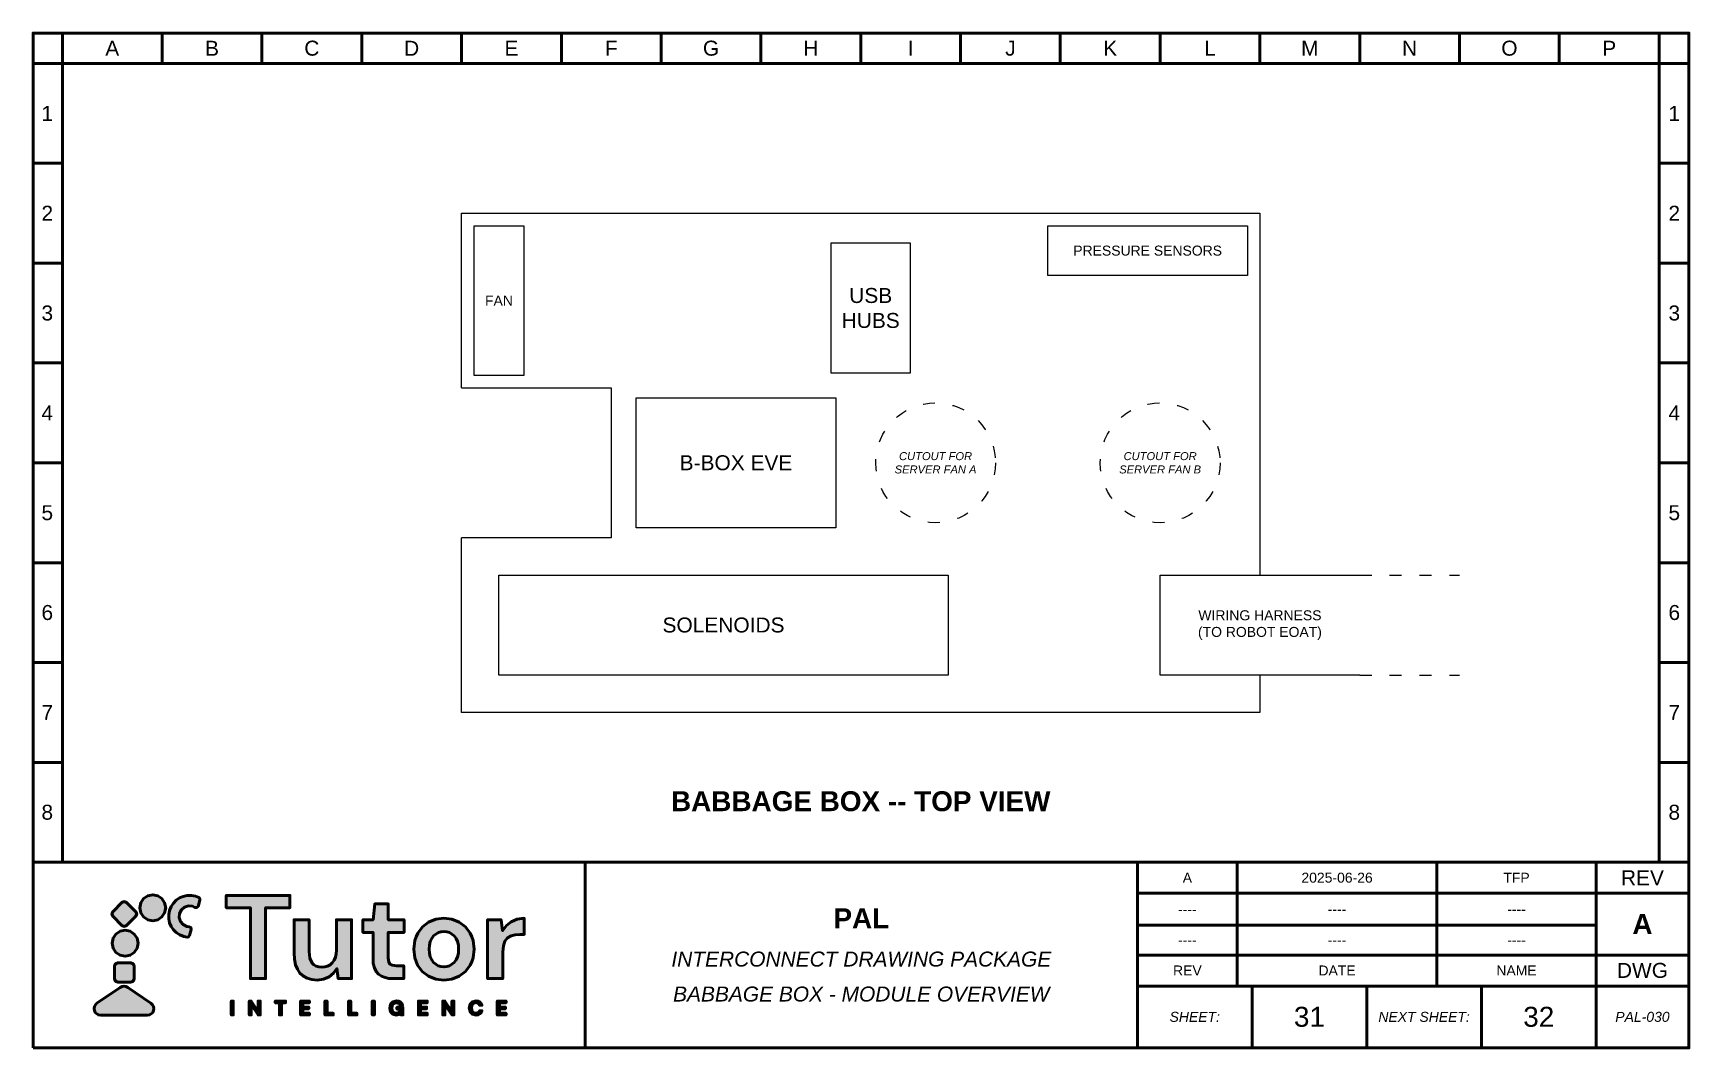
# Paper-space layout 'PAL-031' of a CAD drawing. Header units: inches. Extents: x 0 to 16.6, y 0 to 10.2.
# The model-space entities are those that its viewports show. They can reach past a viewport. Long polylines and large blocks are cut down to what shows.
import ezdxf

# ---------------------------------------------------------------- set-up
doc = ezdxf.new("R2010")
doc.units = ezdxf.units.IN
doc.header["$MEASUREMENT"] = 0
doc.linetypes.add('ACAD_ISO03W100', pattern=[30, 12, -18])
doc.layers.add('Layer 1', color=7, linetype='Continuous')
doc.styles.get("Standard").update_dxf_attribs({"font": 'arial.ttf'})

msp = doc.modelspace()

# ---------------------------------------------------------------- linework, layer by layer
for p, q in [((14.145, 24.371), (15.645, 24.371)), ((15.645, 24.371), (15.645, 22.871)), ((15.645, 22.871), (14.145, 22.871))]:
    msp.add_line(p, q)
at = {"linetype": 'ACAD_ISO03W100', "ltscale": 0.01}
for p, q in [((23.145, 22.496), (24.145, 22.496)), ((23.145, 21.496), (24.145, 21.496))]:
    msp.add_line(p, q, dxfattribs=at)
at = {"linetype": 'ACAD_ISO03W100', "ltscale": 0.02}
msp.add_lwpolyline([(10.145, 27.621), (26.145, 27.621), (26.145, 19.621), (10.145, 19.621)], close=True, dxfattribs=at)
for points in [[(14.145, 24.371), (14.145, 26.121), (22.145, 26.121), (22.145, 22.496)], [(22.145, 21.496), (22.145, 21.121), (14.145, 21.121), (14.145, 22.871)], [(23.145, 21.496), (21.145, 21.496), (21.145, 22.496), (23.145, 22.496)]]:
    msp.add_lwpolyline(points)
for points in [[(14.27, 25.996), (14.77, 25.996), (14.77, 24.496), (14.27, 24.496)], [(20.02, 25.996), (22.02, 25.996), (22.02, 25.496), (20.02, 25.496)], [(17.845, 24.521), (18.645, 24.521), (18.645, 25.821), (17.845, 25.821)], [(15.895, 24.271), (17.895, 24.271), (17.895, 22.971), (15.895, 22.971)], [(14.52, 22.496), (19.02, 22.496), (19.02, 21.496), (14.52, 21.496)]]:
    msp.add_lwpolyline(points, close=True)
at = {"linetype": 'ACAD_ISO03W100', "ltscale": 0.01}
for centre in [(18.895, 23.621), (21.145, 23.621)]:
    msp.add_circle(centre, 0.6, dxfattribs=at)

# ---------------------------------------------------------------- texts
at = {"color": 3, "attachment_point": 5}
for s, width, insert, char_height in [('{\\C256;PRESSURE SENSORS}', 2.89848, (21.02, 25.746), 0.1), ('{\\C256;FAN}', 2.89848, (14.52, 25.246), 0.1), ('{\\C256;USB HUBS}', 0.67853, (18.245, 25.171), 0.15), ('{\\fArial|b0|i1|c0|p34;\\C256;CUTOUT FOR SERVER FAN A}', 1.04965, (18.895, 23.621), 0.08), ('{\\fArial|b0|i1|c0|p34;\\C256;CUTOUT FOR SERVER FAN B}', 1.04965, (21.145, 23.621), 0.08), ('{\\C256;B-BOX EVE}', 2.08332, (16.895, 23.621), 0.15), ('{\\C256;SOLENOIDS}', 2.08332, (16.77, 21.996), 0.15), ('{\\C256;WIRING HARNESS (TO ROBOT EOAT)}', 1.39573, (22.145, 21.996), 0.1), ('{\\fArial|b1|i0|c0|p34;\\C256;BABBAGE BOX -- TOP VIEW}', 3.93339, (18.145, 20.231), 0.2)]:
    msp.add_mtext_dynamic_manual_height_columns(s, width=width, gutter_width=1, heights=[0], dxfattribs=dict(at, insert=insert, char_height=char_height))

psp = doc.layouts.new('PAL-031')

# ---------------------------------------------------------------- hatches: boundary and pattern name
at = {"lineweight": 50, "true_color": 0x347eec}
h = psp.add_hatch(color=150, dxfattribs=at)
h.dxf.hatch_style = 1
h.paths.add_polyline_path([(1.153, 0.337), (1.175, 0.34), (1.194, 0.35), (1.208, 0.365), (1.216, 0.383), (1.219, 0.403), (1.216, 0.423), (1.207, 0.441), (1.19, 0.457), (0.958, 0.616), (0.94, 0.625), (0.92, 0.628), (0.901, 0.625), (0.883, 0.616), (0.65, 0.457), (0.634, 0.441), (0.624, 0.423), (0.621, 0.403), (0.625, 0.383), (0.633, 0.365), (0.647, 0.35), (0.665, 0.34), (0.688, 0.337)])
h.paths.add_polyline_path([(0.859, 0.863), (0.836, 0.853), (0.826, 0.83), (0.826, 0.701), (0.836, 0.678), (0.859, 0.668), (0.988, 0.668), (1.012, 0.678), (1.021, 0.701), (1.021, 0.83), (1.012, 0.853), (0.988, 0.863)])
h.paths.add_polyline_path([(0.932, 0.928), (0.983, 0.938), (1.024, 0.966), (1.052, 1.008), (1.062, 1.058), (1.052, 1.109), (1.024, 1.15), (0.983, 1.178), (0.932, 1.188), (0.882, 1.178), (0.84, 1.15), (0.812, 1.109), (0.802, 1.058), (0.812, 1.008), (0.84, 0.966), (0.882, 0.938)])
h.paths.add_polyline_path([(1.038, 1.328), (1.048, 1.351), (1.038, 1.374), (0.947, 1.465), (0.924, 1.475), (0.9, 1.465), (0.809, 1.374), (0.8, 1.351), (0.809, 1.328), (0.9, 1.236), (0.924, 1.227), (0.947, 1.236)])
h.paths.add_polyline_path([(1.117, 1.321), (1.158, 1.293), (1.209, 1.283), (1.259, 1.293), (1.301, 1.321), (1.328, 1.362), (1.339, 1.413), (1.328, 1.463), (1.301, 1.505), (1.259, 1.533), (1.209, 1.543), (1.158, 1.533), (1.117, 1.505), (1.089, 1.463), (1.079, 1.413), (1.089, 1.362)])
h.paths.add_polyline_path([(1.37, 1.303), (1.378, 1.263), (1.394, 1.226), (1.417, 1.193), (1.445, 1.164), (1.48, 1.141), (1.519, 1.125), (1.552, 1.118), (1.568, 1.122), (1.577, 1.135), (1.595, 1.197), (1.591, 1.214), (1.575, 1.222), (1.549, 1.226), (1.512, 1.245), (1.486, 1.276), (1.474, 1.315), (1.478, 1.356), (1.497, 1.393), (1.528, 1.419), (1.567, 1.431), (1.608, 1.428), (1.632, 1.417), (1.65, 1.415), (1.663, 1.427), (1.681, 1.489), (1.68, 1.505), (1.669, 1.516), (1.638, 1.528), (1.596, 1.536), (1.555, 1.536), (1.515, 1.527), (1.478, 1.511), (1.444, 1.489), (1.416, 1.46), (1.393, 1.425), (1.377, 1.386), (1.369, 1.344)])
at = {"lineweight": 50, "true_color": 0x000000}
h = psp.add_hatch(color=18, dxfattribs=at)
h.dxf.hatch_style = 1
h.paths.add_polyline_path([(2.34, 1.414), (2.584, 1.414), (2.584, 1.536), (1.946, 1.536), (1.946, 1.414), (2.188, 1.414), (2.188, 0.704), (2.34, 0.704)])
h.paths.add_polyline_path([(2.625, 0.961), (2.628, 0.898), (2.639, 0.843), (2.658, 0.797), (2.684, 0.758), (2.718, 0.728), (2.757, 0.707), (2.803, 0.694), (2.855, 0.689), (2.92, 0.697), (2.975, 0.72), (3.021, 0.757), (3.055, 0.804), (3.067, 0.704), (3.201, 0.704), (3.201, 1.293), (3.049, 1.293), (3.049, 0.989), (3.047, 0.951), (3.039, 0.917), (3.026, 0.888), (3.008, 0.863), (2.986, 0.843), (2.961, 0.829), (2.934, 0.821), (2.904, 0.818), (2.873, 0.82), (2.846, 0.828), (2.824, 0.841), (2.807, 0.858), (2.783, 0.908), (2.776, 0.975), (2.776, 1.293), (2.625, 1.293)])
h.paths.add_polyline_path([(3.416, 0.909), (3.419, 0.856), (3.43, 0.812), (3.447, 0.776), (3.472, 0.749), (3.502, 0.729), (3.537, 0.715), (3.576, 0.706), (3.62, 0.704), (3.724, 0.704), (3.724, 0.833), (3.65, 0.833), (3.611, 0.837), (3.586, 0.849), (3.573, 0.872), (3.568, 0.908), (3.568, 1.166), (3.727, 1.166), (3.727, 1.293), (3.568, 1.293), (3.568, 1.452), (3.434, 1.452), (3.416, 1.293), (3.315, 1.293), (3.315, 1.166), (3.416, 1.166)])
h.paths.add_polyline_path([(3.834, 0.912), (3.863, 0.837), (3.91, 0.775), (3.971, 0.729), (4.045, 0.699), (4.126, 0.689), (4.207, 0.699), (4.279, 0.729), (4.341, 0.775), (4.388, 0.837), (4.405, 0.873), (4.418, 0.912), (4.428, 0.999), (4.418, 1.084), (4.405, 1.123), (4.388, 1.159), (4.341, 1.222), (4.279, 1.268), (4.207, 1.298), (4.127, 1.308), (4.046, 1.298), (3.973, 1.268), (3.912, 1.222), (3.864, 1.159), (3.847, 1.123), (3.834, 1.084), (3.824, 0.999)])
h.paths.add_polyline_path([(3.98, 0.999), (3.982, 1.04), (3.99, 1.076), (4.004, 1.106), (4.023, 1.131), (4.046, 1.15), (4.071, 1.164), (4.098, 1.173), (4.127, 1.176), (4.155, 1.173), (4.182, 1.164), (4.229, 1.131), (4.249, 1.106), (4.262, 1.076), (4.271, 1.04), (4.273, 0.999), (4.271, 0.957), (4.262, 0.921), (4.249, 0.891), (4.229, 0.865), (4.182, 0.832), (4.155, 0.824), (4.126, 0.821), (4.097, 0.824), (4.07, 0.832), (4.023, 0.865), (4.004, 0.891), (3.99, 0.921), (3.982, 0.957)], flags=16)
h.paths.add_polyline_path([(4.564, 0.704), (4.716, 0.704), (4.716, 0.972), (4.722, 1.033), (4.738, 1.078), (4.764, 1.111), (4.8, 1.132), (4.841, 1.143), (4.889, 1.147), (4.932, 1.147), (4.932, 1.308), (4.861, 1.299), (4.801, 1.273), (4.752, 1.234), (4.714, 1.183), (4.7, 1.293), (4.564, 1.293)])
h.paths.add_polyline_path([(1.995, 0.34), (2.016, 0.34), (2.016, 0.479), (1.995, 0.479)])
h.paths.add_polyline_path([(2.196, 0.445), (2.265, 0.34), (2.286, 0.34), (2.286, 0.479), (2.265, 0.479), (2.265, 0.375), (2.196, 0.479), (2.175, 0.479), (2.175, 0.34), (2.196, 0.34)])
h.paths.add_polyline_path([(2.478, 0.34), (2.499, 0.34), (2.499, 0.462), (2.54, 0.462), (2.54, 0.479), (2.437, 0.479), (2.437, 0.462), (2.478, 0.462)])
h.paths.add_polyline_path([(2.69, 0.34), (2.778, 0.34), (2.778, 0.357), (2.711, 0.357), (2.711, 0.402), (2.772, 0.402), (2.772, 0.419), (2.711, 0.419), (2.711, 0.462), (2.778, 0.462), (2.778, 0.479), (2.69, 0.479)])
h.paths.add_polyline_path([(2.934, 0.34), (3.018, 0.34), (3.018, 0.357), (2.955, 0.357), (2.955, 0.479), (2.934, 0.479)])
h.paths.add_polyline_path([(3.171, 0.34), (3.255, 0.34), (3.255, 0.357), (3.192, 0.357), (3.192, 0.479), (3.171, 0.479)])
h.paths.add_polyline_path([(3.409, 0.34), (3.43, 0.34), (3.43, 0.479), (3.409, 0.479)])
h = psp.add_hatch(color=18, dxfattribs=at)
h.dxf.hatch_style = 1
h.paths.add_polyline_path([(3.606, 0.409), (3.609, 0.431), (3.618, 0.448), (3.633, 0.458), (3.652, 0.462), (3.676, 0.456), (3.689, 0.438), (3.713, 0.438), (3.705, 0.456), (3.692, 0.47), (3.674, 0.479), (3.652, 0.481), (3.616, 0.472), (3.592, 0.447), (3.584, 0.409), (3.592, 0.372), (3.615, 0.347), (3.649, 0.338), (3.676, 0.344), (3.694, 0.361), (3.696, 0.34), (3.715, 0.34), (3.715, 0.416), (3.656, 0.416), (3.656, 0.399), (3.694, 0.399), (3.681, 0.368), (3.669, 0.36), (3.65, 0.357), (3.632, 0.36), (3.618, 0.37), (3.609, 0.387)])
h = psp.add_hatch(color=18, dxfattribs=at)
h.dxf.hatch_style = 1
h.paths.add_polyline_path([(3.892, 0.402), (3.953, 0.402), (3.953, 0.419), (3.892, 0.419), (3.892, 0.462), (3.959, 0.462), (3.959, 0.479), (3.871, 0.479), (3.871, 0.34), (3.959, 0.34), (3.959, 0.357), (3.892, 0.357)])
h.paths.add_polyline_path([(4.115, 0.34), (4.136, 0.34), (4.136, 0.445), (4.206, 0.34), (4.227, 0.34), (4.227, 0.479), (4.206, 0.479), (4.206, 0.375), (4.136, 0.479), (4.115, 0.479)])
h.paths.add_polyline_path([(4.402, 0.41), (4.405, 0.432), (4.415, 0.448), (4.429, 0.459), (4.447, 0.463), (4.472, 0.455), (4.484, 0.436), (4.507, 0.436), (4.5, 0.455), (4.487, 0.47), (4.47, 0.478), (4.448, 0.481), (4.412, 0.472), (4.389, 0.447), (4.381, 0.41), (4.389, 0.372), (4.412, 0.347), (4.448, 0.338), (4.47, 0.341), (4.487, 0.35), (4.5, 0.364), (4.507, 0.382), (4.484, 0.382), (4.472, 0.364), (4.447, 0.357), (4.429, 0.36), (4.415, 0.371), (4.405, 0.388)])
h.paths.add_polyline_path([(4.661, 0.34), (4.749, 0.34), (4.749, 0.357), (4.682, 0.357), (4.682, 0.402), (4.743, 0.402), (4.743, 0.419), (4.682, 0.419), (4.682, 0.462), (4.749, 0.462), (4.749, 0.479), (4.661, 0.479)])

# ---------------------------------------------------------------- linework, layer by layer
at = {"lineweight": 50}
for p, q in [((0.303, 9.869), (0.303, 10.173)), ((1.303, 10.173), (1.303, 9.869)), ((2.303, 10.173), (2.303, 9.869)), ((3.303, 10.173), (3.303, 9.869)), ((4.303, 10.173), (4.303, 9.869)), ((5.303, 10.173), (5.303, 9.869)), ((6.303, 10.173), (6.303, 9.869)), ((7.303, 10.173), (7.303, 9.869)), ((8.303, 10.173), (8.303, 9.869)), ((9.303, 10.173), (9.303, 9.869)), ((10.303, 10.173), (10.303, 9.869)), ((11.303, 10.173), (11.303, 9.869)), ((12.303, 10.173), (12.303, 9.869)), ((13.303, 10.173), (13.303, 9.869)), ((14.303, 10.173), (14.303, 9.869)), ((15.303, 10.173), (15.303, 9.869)), ((16.303, 9.869), (16.303, 10.173)), ((0.303, 9.869), (0.01, 9.869)), ((16.303, 9.869), (16.303, 1.869)), ((16.303, 9.869), (16.601, 9.869)), ((0.303, 8.869), (0.01, 8.869)), ((16.601, 8.869), (16.303, 8.869)), ((0.303, 7.869), (0.01, 7.869)), ((16.601, 7.869), (16.303, 7.869)), ((0.303, 6.869), (0.01, 6.869)), ((16.601, 6.869), (16.303, 6.869)), ((0.303, 5.869), (0.01, 5.869)), ((16.601, 5.869), (16.303, 5.869)), ((0.303, 4.869), (0.01, 4.869)), ((16.601, 4.869), (16.303, 4.869)), ((0.303, 3.869), (0.01, 3.869)), ((16.601, 3.869), (16.303, 3.869)), ((0.303, 2.869), (0.01, 2.869)), ((16.601, 2.869), (16.303, 2.869)), ((16.601, 1.869), (0.01, 1.869)), ((5.543, 0.01), (5.543, 1.869)), ((11.076, 0.01), (11.076, 1.869)), ((12.076, 0.629), (12.076, 1.869)), ((14.076, 0.629), (14.076, 1.869)), ((15.672, 1.869), (15.672, 0.01)), ((15.672, 1.869), (16.601, 1.869)), ((11.076, 1.559), (15.672, 1.559)), ((15.672, 1.559), (16.601, 1.559)), ((11.076, 1.239), (15.672, 1.239)), ((11.076, 0.94), (15.672, 0.94)), ((16.601, 0.94), (15.672, 0.94)), ((11.076, 0.629), (15.672, 0.629)), ((12.225, 0.01), (12.225, 0.629)), ((13.374, 0.01), (13.374, 0.629)), ((14.523, 0.01), (14.523, 0.629)), ((15.672, 0.629), (16.601, 0.629))]:
    psp.add_line(p, q, dxfattribs=at)
psp.add_lwpolyline([(0.01, 0.01), (16.601, 0.01), (16.601, 10.173), (0.01, 10.173)], close=True, dxfattribs=at)
psp.add_lwpolyline([(16.303, 1.869), (16.303, 9.869), (0.303, 9.869), (0.303, 1.869)], dxfattribs=at)
at = {"layer": 'Layer 1', "color": 150, "lineweight": 50, "true_color": 0x347eec}
for points in [[(1.339, 1.413), (1.328, 1.463), (1.301, 1.505), (1.259, 1.533), (1.209, 1.543), (1.158, 1.533), (1.117, 1.505), (1.089, 1.463), (1.079, 1.413), (1.089, 1.362), (1.117, 1.321), (1.158, 1.293), (1.209, 1.283), (1.259, 1.293), (1.301, 1.321), (1.328, 1.362), (1.339, 1.413), (1.339, 1.413)], [(1.577, 1.135), (1.568, 1.122), (1.552, 1.118), (1.519, 1.125), (1.48, 1.141), (1.445, 1.164), (1.417, 1.193), (1.394, 1.226), (1.378, 1.263), (1.37, 1.303), (1.369, 1.344), (1.377, 1.386), (1.393, 1.425), (1.416, 1.46), (1.444, 1.489), (1.478, 1.511), (1.515, 1.527), (1.555, 1.536), (1.596, 1.536), (1.638, 1.528), (1.669, 1.516), (1.68, 1.505), (1.681, 1.489), (1.663, 1.427), (1.65, 1.415), (1.632, 1.417), (1.608, 1.428), (1.567, 1.431), (1.528, 1.419), (1.497, 1.393), (1.478, 1.356), (1.474, 1.315), (1.486, 1.276), (1.512, 1.245), (1.549, 1.226), (1.575, 1.222), (1.591, 1.214), (1.595, 1.197), (1.577, 1.135), (1.577, 1.135)], [(0.9, 1.236), (0.924, 1.227), (0.947, 1.236), (1.038, 1.328), (1.048, 1.351), (1.038, 1.374), (0.947, 1.465), (0.924, 1.475), (0.9, 1.465), (0.809, 1.374), (0.8, 1.351), (0.809, 1.328), (0.9, 1.236), (0.9, 1.236)], [(1.062, 1.058), (1.052, 1.109), (1.024, 1.15), (0.983, 1.178), (0.932, 1.188), (0.882, 1.178), (0.84, 1.15), (0.812, 1.109), (0.802, 1.058), (0.812, 1.008), (0.84, 0.966), (0.882, 0.938), (0.932, 0.928), (0.983, 0.938), (1.024, 0.966), (1.052, 1.008), (1.062, 1.058), (1.062, 1.058)], [(0.826, 0.701), (0.836, 0.678), (0.859, 0.668), (0.988, 0.668), (1.012, 0.678), (1.021, 0.701), (1.021, 0.83), (1.012, 0.853), (0.988, 0.863), (0.859, 0.863), (0.836, 0.853), (0.826, 0.83), (0.826, 0.701), (0.826, 0.701)], [(0.883, 0.616), (0.901, 0.625), (0.92, 0.628), (0.94, 0.625), (0.958, 0.616), (1.19, 0.457), (1.207, 0.441), (1.216, 0.423), (1.219, 0.403), (1.216, 0.383), (1.208, 0.365), (1.194, 0.35), (1.175, 0.34), (1.153, 0.337), (0.688, 0.337), (0.665, 0.34), (0.647, 0.35), (0.633, 0.365), (0.625, 0.383), (0.621, 0.403), (0.624, 0.423), (0.634, 0.441), (0.65, 0.457), (0.883, 0.616), (0.883, 0.616)]]:
    psp.add_lwpolyline(points, close=True, dxfattribs=at)
at = {"layer": 'Layer 1', "color": 7, "lineweight": 50}
for points in [[(2.188, 0.704), (2.188, 1.414), (1.946, 1.414), (1.946, 1.536), (2.584, 1.536), (2.584, 1.414), (2.34, 1.414), (2.34, 0.704), (2.188, 0.704), (2.188, 0.704)], [(3.62, 0.704), (3.576, 0.706), (3.537, 0.715), (3.502, 0.729), (3.472, 0.749), (3.447, 0.776), (3.43, 0.812), (3.419, 0.856), (3.416, 0.909), (3.416, 1.166), (3.315, 1.166), (3.315, 1.293), (3.416, 1.293), (3.434, 1.452), (3.568, 1.452), (3.568, 1.293), (3.727, 1.293), (3.727, 1.166), (3.568, 1.166), (3.568, 0.908), (3.573, 0.872), (3.586, 0.849), (3.611, 0.837), (3.65, 0.833), (3.724, 0.833), (3.724, 0.704), (3.62, 0.704), (3.62, 0.704)], [(2.855, 0.689), (2.803, 0.694), (2.757, 0.707), (2.718, 0.728), (2.684, 0.758), (2.658, 0.797), (2.639, 0.843), (2.628, 0.898), (2.625, 0.961), (2.625, 1.293), (2.776, 1.293), (2.776, 0.975), (2.783, 0.908), (2.807, 0.858), (2.824, 0.841), (2.846, 0.828), (2.873, 0.82), (2.904, 0.818), (2.934, 0.821), (2.961, 0.829), (2.986, 0.843), (3.008, 0.863), (3.026, 0.888), (3.039, 0.917), (3.047, 0.951), (3.049, 0.989), (3.049, 1.293), (3.201, 1.293), (3.201, 0.704), (3.067, 0.704), (3.055, 0.804), (3.021, 0.757), (2.975, 0.72), (2.92, 0.697), (2.855, 0.689), (2.855, 0.689)], [(4.126, 0.689), (4.045, 0.699), (3.971, 0.729), (3.91, 0.775), (3.863, 0.837), (3.834, 0.912), (3.824, 0.999), (3.834, 1.084), (3.847, 1.123), (3.864, 1.159), (3.912, 1.222), (3.973, 1.268), (4.046, 1.298), (4.127, 1.308), (4.207, 1.298), (4.279, 1.268), (4.341, 1.222), (4.388, 1.159), (4.405, 1.123), (4.418, 1.084), (4.428, 0.999), (4.418, 0.912), (4.405, 0.873), (4.388, 0.837), (4.341, 0.775), (4.279, 0.729), (4.207, 0.699), (4.126, 0.689), (4.126, 0.689)], [(4.126, 0.821), (4.155, 0.824), (4.182, 0.832), (4.229, 0.865), (4.249, 0.891), (4.262, 0.921), (4.271, 0.957), (4.273, 0.999), (4.271, 1.04), (4.262, 1.076), (4.249, 1.106), (4.229, 1.131), (4.182, 1.164), (4.155, 1.173), (4.127, 1.176), (4.098, 1.173), (4.071, 1.164), (4.046, 1.15), (4.023, 1.131), (4.004, 1.106), (3.99, 1.076), (3.982, 1.04), (3.98, 0.999), (3.982, 0.957), (3.99, 0.921), (4.004, 0.891), (4.023, 0.865), (4.07, 0.832), (4.097, 0.824), (4.126, 0.821), (4.126, 0.821)], [(4.564, 0.704), (4.564, 1.293), (4.7, 1.293), (4.714, 1.183), (4.752, 1.234), (4.801, 1.273), (4.861, 1.299), (4.932, 1.308), (4.932, 1.147), (4.889, 1.147), (4.841, 1.143), (4.8, 1.132), (4.764, 1.111), (4.738, 1.078), (4.722, 1.033), (4.716, 0.972), (4.716, 0.704), (4.564, 0.704), (4.564, 0.704)], [(1.995, 0.34), (1.995, 0.479), (2.016, 0.479), (2.016, 0.34), (1.995, 0.34), (1.995, 0.34)], [(2.175, 0.34), (2.175, 0.479), (2.196, 0.479), (2.265, 0.375), (2.265, 0.479), (2.286, 0.479), (2.286, 0.34), (2.265, 0.34), (2.196, 0.445), (2.196, 0.34), (2.175, 0.34), (2.175, 0.34)], [(2.478, 0.34), (2.478, 0.462), (2.437, 0.462), (2.437, 0.479), (2.54, 0.479), (2.54, 0.462), (2.499, 0.462), (2.499, 0.34), (2.478, 0.34), (2.478, 0.34)], [(2.69, 0.34), (2.69, 0.479), (2.778, 0.479), (2.778, 0.462), (2.711, 0.462), (2.711, 0.419), (2.772, 0.419), (2.772, 0.402), (2.711, 0.402), (2.711, 0.357), (2.778, 0.357), (2.778, 0.34), (2.69, 0.34), (2.69, 0.34)], [(2.934, 0.34), (2.934, 0.479), (2.955, 0.479), (2.955, 0.357), (3.018, 0.357), (3.018, 0.34), (2.934, 0.34), (2.934, 0.34)], [(3.171, 0.34), (3.171, 0.479), (3.192, 0.479), (3.192, 0.357), (3.255, 0.357), (3.255, 0.34), (3.171, 0.34), (3.171, 0.34)], [(3.409, 0.34), (3.409, 0.479), (3.43, 0.479), (3.43, 0.34), (3.409, 0.34), (3.409, 0.34)], [(3.649, 0.338), (3.615, 0.347), (3.592, 0.372), (3.584, 0.409), (3.592, 0.447), (3.616, 0.472), (3.652, 0.481), (3.674, 0.479), (3.692, 0.47), (3.705, 0.456), (3.713, 0.438), (3.689, 0.438), (3.676, 0.456), (3.652, 0.462), (3.633, 0.458), (3.618, 0.448), (3.609, 0.431), (3.606, 0.409), (3.609, 0.387), (3.618, 0.37), (3.632, 0.36), (3.65, 0.357), (3.669, 0.36), (3.681, 0.368), (3.694, 0.399), (3.656, 0.399), (3.656, 0.416), (3.715, 0.416), (3.715, 0.34), (3.696, 0.34), (3.694, 0.361), (3.676, 0.344), (3.649, 0.338), (3.649, 0.338)], [(3.871, 0.34), (3.871, 0.479), (3.959, 0.479), (3.959, 0.462), (3.892, 0.462), (3.892, 0.419), (3.953, 0.419), (3.953, 0.402), (3.892, 0.402), (3.892, 0.357), (3.959, 0.357), (3.959, 0.34), (3.871, 0.34), (3.871, 0.34)], [(4.115, 0.34), (4.115, 0.479), (4.136, 0.479), (4.206, 0.375), (4.206, 0.479), (4.227, 0.479), (4.227, 0.34), (4.206, 0.34), (4.136, 0.445), (4.136, 0.34), (4.115, 0.34), (4.115, 0.34)], [(4.448, 0.338), (4.412, 0.347), (4.389, 0.372), (4.381, 0.41), (4.389, 0.447), (4.412, 0.472), (4.448, 0.481), (4.47, 0.478), (4.487, 0.47), (4.5, 0.455), (4.507, 0.436), (4.484, 0.436), (4.472, 0.455), (4.447, 0.463), (4.429, 0.459), (4.415, 0.448), (4.405, 0.432), (4.402, 0.41), (4.405, 0.388), (4.415, 0.371), (4.429, 0.36), (4.447, 0.357), (4.472, 0.364), (4.484, 0.382), (4.507, 0.382), (4.5, 0.364), (4.487, 0.35), (4.47, 0.341), (4.448, 0.338), (4.448, 0.338)], [(4.661, 0.34), (4.661, 0.479), (4.749, 0.479), (4.749, 0.462), (4.682, 0.462), (4.682, 0.419), (4.743, 0.419), (4.743, 0.402), (4.682, 0.402), (4.682, 0.357), (4.749, 0.357), (4.749, 0.34), (4.661, 0.34), (4.661, 0.34)]]:
    psp.add_lwpolyline(points, close=True, dxfattribs=at)

# ---------------------------------------------------------------- texts
at = {"lineweight": 50}
for s, width, heights, insert, char_height, attachment_point in [('\\pxqc;A', 1, [0], (0.303, 10.021), 0.15, 4), ('\\pxqc;B', 1, [0], (1.303, 10.021), 0.15, 4), ('\\pxqc;C', 1, [0], (2.303, 10.021), 0.15, 4), ('\\pxqc;D', 1, [0], (3.303, 10.021), 0.15, 4), ('\\pxqc;E', 1, [0], (4.303, 10.021), 0.15, 4), ('\\pxqc;F', 1, [0], (5.303, 10.021), 0.15, 4), ('\\pxqc;G', 1, [0], (6.303, 10.021), 0.15, 4), ('\\pxqc;H', 1, [0], (7.303, 10.021), 0.15, 4), ('\\pxqc;I', 1, [0], (8.303, 10.021), 0.15, 4), ('\\pxqc;J', 1, [0], (9.303, 10.021), 0.15, 4), ('\\pxqc;K', 1, [0], (10.303, 10.021), 0.15, 4), ('\\pxqc;L', 1, [0], (11.303, 10.021), 0.15, 4), ('\\pxqc;M', 1, [0], (12.303, 10.021), 0.15, 4), ('\\pxqc;N', 1, [0], (13.303, 10.021), 0.15, 4), ('\\pxqc;O', 1, [0], (14.303, 10.021), 0.15, 4), ('\\pxqc;P', 1, [0], (15.303, 10.021), 0.15, 4), ('1', 0.28267, [0.985], (0.152, 9.369), 0.15, 5), ('1', 0.28267, [0.985], (16.455, 9.369), 0.15, 5), ('2', 0.28267, [0.985], (0.152, 8.369), 0.15, 5), ('2', 0.28267, [0.985], (16.455, 8.369), 0.15, 5), ('3', 0.28267, [0.985], (0.152, 7.369), 0.15, 5), ('3', 0.28267, [0.985], (16.455, 7.369), 0.15, 5), ('4', 0.28267, [0.985], (0.152, 6.369), 0.15, 5), ('4', 0.28267, [0.985], (16.455, 6.369), 0.15, 5), ('5', 0.28267, [0.985], (0.152, 5.369), 0.15, 5), ('5', 0.28267, [0.985], (16.455, 5.369), 0.15, 5), ('6', 0.28267, [0.985], (0.152, 4.369), 0.15, 5), ('6', 0.28267, [0.985], (16.455, 4.369), 0.15, 5), ('7', 0.28267, [0.985], (0.152, 3.369), 0.15, 5), ('7', 0.28267, [0.985], (16.455, 3.369), 0.15, 5), ('8', 0.28267, [0.985], (0.152, 2.369), 0.15, 5), ('8', 0.28267, [0.985], (16.455, 2.369), 0.15, 5), ('A', 1, [0], (11.576, 1.714), 0.1, 5), ('2025-06-26', 1, [0], (13.076, 1.714), 0.1, 5), ('TFP', 1, [0], (14.874, 1.714), 0.1, 5), ('REV', 0.54893, [0], (16.136, 1.714), 0.15, 5), ('----', 1, [0], (11.576, 1.397), 0.1, 5), ('----', 1, [0], (13.076, 1.399), 0.1, 5), ('----', 1, [0], (14.874, 1.399), 0.1, 5), ('{\\fArial|b1|i0|c0|p34;A}', 1.04591, [0], (16.136, 1.25), 0.2, 5), ('----', 1, [0], (11.576, 1.09), 0.1, 5), ('----', 1, [0], (13.076, 1.09), 0.1, 5), ('----', 1, [0], (14.874, 1.09), 0.1, 5), ('REV', 1, [0], (11.576, 0.785), 0.1, 5), ('DATE', 2, [0], (13.076, 0.785), 0.1, 5), ('NAME', 1.59557, [0], (14.874, 0.785), 0.1, 5), ('DWG', 0.54893, [0], (16.136, 0.785), 0.15, 5), ('{\\fArial|b0|i1|c0|p34;SHEET:}', 1.04591, [0], (11.65, 0.32), 0.1, 5), ('31', 1.04591, [0], (12.799, 0.32), 0.2, 5), ('{\\fArial|b0|i1|c0|p34;NEXT SHEET:}', 1.04591, [0], (13.948, 0.32), 0.1, 5), ('32', 1.04591, [0], (15.097, 0.32), 0.2, 5), ('{\\fArial|b0|i1|c0|p34;PAL-030}', 1.04591, [0], (16.136, 0.32), 0.1, 5)]:
    psp.add_mtext_dynamic_manual_height_columns(s, width=width, gutter_width=1, heights=heights, dxfattribs=dict(at, insert=insert, char_height=char_height, attachment_point=attachment_point))
at = {"lineweight": 50, "insert": (8.309, 0.94), "char_height": 0.2, "width": 11.15392, "attachment_point": 5}
psp.add_mtext('{\\fArial|b1|i0|c0|p34;PAL}\\P{\\H0.3x;\\P\\fArial|b0|i1|c0|p34;\\H2.5x;INTERCONNECT DRAWING PACKAGE\\P\\H0.4x;\\P\\H2.5x;BABBAGE BOX - MODULE OVERVIEW}', dxfattribs=at)

# ---------------------------------------------------------------- viewports
at = {"layer": '0'}
psp.add_viewport(center=(8.303, 5.869), size=(16, 8), view_center_point=(18.145, 23.621), view_height=8, dxfattribs=at)

doc.saveas('drawing.dxf')
